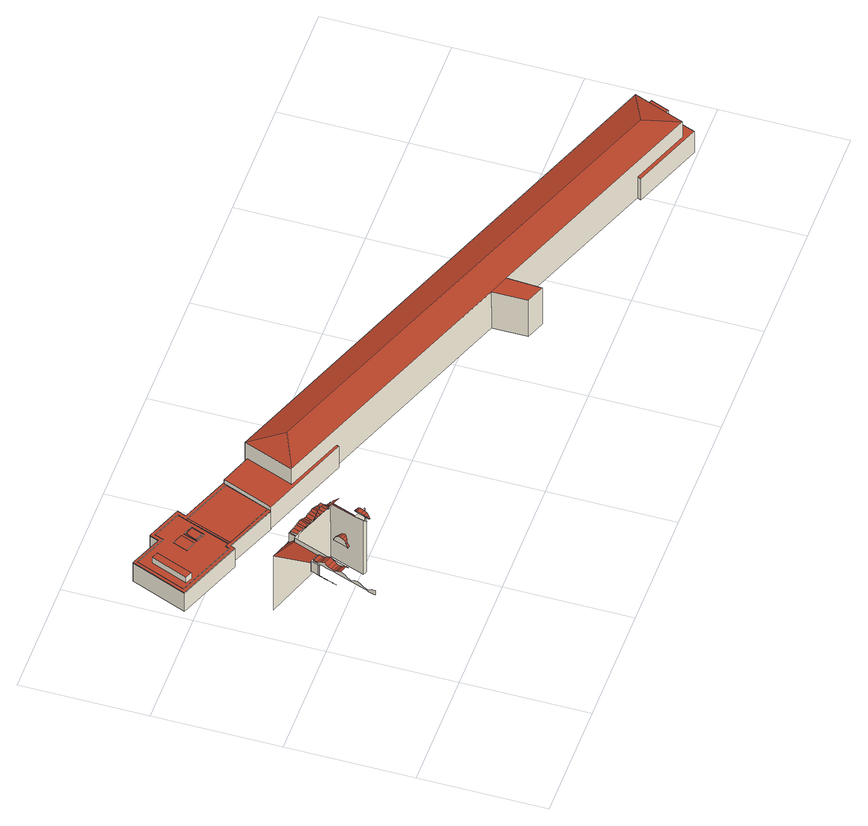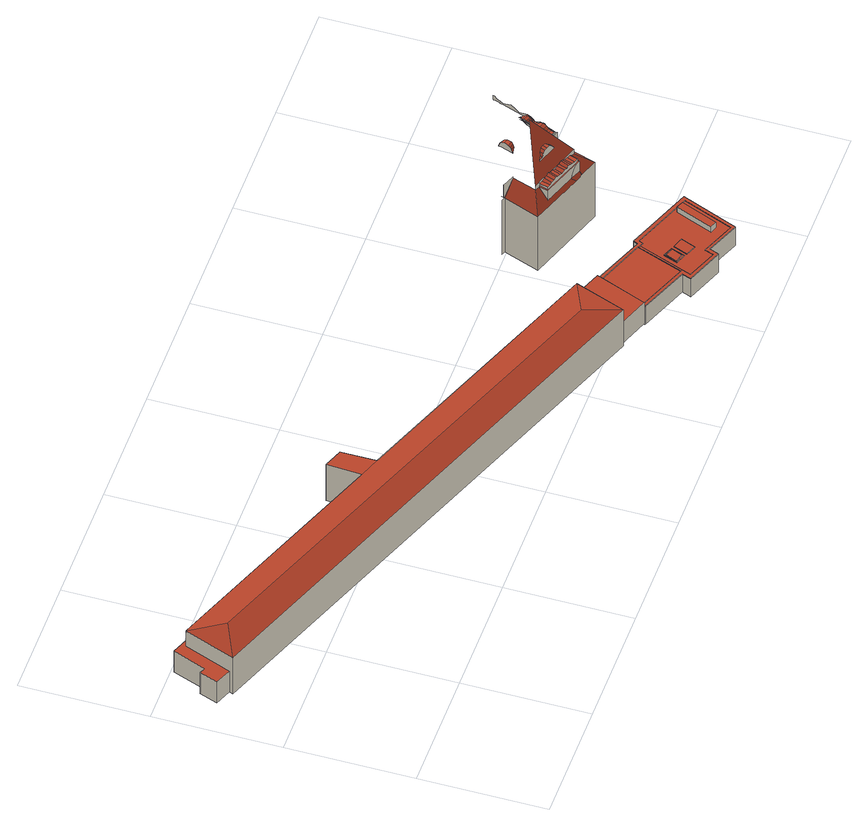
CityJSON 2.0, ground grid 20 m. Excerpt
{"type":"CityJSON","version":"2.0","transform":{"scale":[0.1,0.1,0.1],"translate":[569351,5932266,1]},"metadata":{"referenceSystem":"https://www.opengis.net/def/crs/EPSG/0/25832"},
"CityObjects":{
"building1":{"type":"Building","attributes":{"Grundfläche 2D":"2801.928803","Grundhöhe NN":"1.492"},"children":["building1-1","building1-2","building1-3"],"geometry":[{"type":"MultiSurface","lod":"3","boundaries":[[[0,1,2,3,4,5,6,7,8,9,10,11,12,13,14,15,16,17,18,19,20,21,22,23,24,25,26,27,28,29,30,31,32,33,34,35,36,37,38,39,40,41]],[[42,43,30,29]],[[29,28,44,45,42]],[[45,44,46]],[[43,47,31,30]],[[47,48,32,31]],[[49,50,51]],[[48,52,33,32]],[[49,51,53,54]],[[47,43,42,45,55,52,48]],[[56,49,54,57]],[[49,56,58]],[[59,36,35,34,33,52,55]],[[49,58,60]],[[61,38,37,36,59,62]],[[63,60,58,56,57,64,65,66]],[[61,67,39,38]],[[62,59,55]],[[67,68,40,39]],[[69,70,71,72,73,74,75,41,40,68]],[[76,77,78,79,80,0,41,75,74,73,72,71,70,69,81,82]],[[83,84,85,86,87,88,63,66,89,90,91,92]],[[81,69,68,67,61,62,93,94,95,96,92,91]],[[88,87,86,85,84,83,92,96,97]],[[98,97,96,99]],[[100,101,102,99,96,95,103,104,105,106,107]],[[100,108,109,101]],[[110,99,102,111]],[[98,99,110]],[[112,108,100,107,113]],[[107,106,114,113]],[[115,116,110,111,117,118,119]],[[110,116,115,119,120,121,98]],[[106,105,122,123,114]],[[124,125,124,126,122,105,127]],[[128,123,122,126]],[[129,130,128,126,124]],[[124,125,131,132,129]],[[117,111,102,101,109,133,134,135,136,137,138,139,140,141,142,143,118]],[[131,125,144,145,146]],[[147,148,149,144,125,124,127,105,104,103,95,150,151,152,153]],[[154,132,131,146]],[[97,98,121,120,155,156,157,158]],[[159,160,161,162,163,139,138,137,136,135,134,133,109,108,112,113,114,123,128,130,129,132,154,164,165]],[[164,154,146,145]],[[145,144,149,165,164]],[[148,166,167,149,144,149]],[[159,165,149,167]],[[160,159,167,166]],[[166,148,168,161,160]],[[169,170,171,172]],[[162,161,168,173]],[[174,170,169]],[[175,176,177,178,119,118,143,142]],[[179,141,140,180,173,168,148,147,153,152,151,181]],[[180,163,162,173]],[[174,182,183]],[[172,184,182,169]],[[174,169,182]],[[174,185,186,187]],[[174,156,181,170]],[[163,180,140,139]],[[175,142,141,179]],[[155,120,119,178,177,176,175,179,181,156]],[[156,174,187,157]]],"semantics":{"surfaces":[{"type":"WallSurface"},{"type":"RoofSurface"}],"values":[0,1,1,0,1,1,1,1,0,0,0,1,1,1,1,0,1,0,1,1,0,0,0,1,1,0,0,0,1,1,1,0,1,1,0,1,1,1,1,0,1,1,0,0,1,1,0,1,1,1,0,1,1,0,0,1,1,0,1,0,1,0,0,1,0]}}]},
"building1-1":{"type":"BuildingInstallation","parents":["building1"],"geometry":[{"type":"MultiSurface","lod":"3","boundaries":[[[188,189,190,191]],[[190,189,192,193]],[[193,192,194,195]],[[194,196,197,195]],[[196,198,199,197]],[[198,200,201,199]],[[200,202,203,201]],[[202,204,205,203]],[[189,188,206,207,208,209,210,211,204,202,200,198,196,194,192]],[[204,211,205]],[[188,191,206]]],"semantics":{"surfaces":[{"type":"RoofSurface"},{"type":"WallSurface"}],"values":[0,0,0,0,0,0,0,0,1,1,1]}}]},
"building1-2":{"type":"BuildingInstallation","parents":["building1"],"geometry":[{"type":"MultiSurface","lod":"3","boundaries":[[[212,213,214,215]],[[216,212,215,217]],[[218,216,217,219]],[[220,218,219,221]],[[222,220,221,223]],[[224,222,223,225]],[[226,224,225,227]],[[214,213,228]],[[226,227,229]],[[229,230,231,232,228,213,212,216,218,220,222,224,226]]],"semantics":{"surfaces":[{"type":"RoofSurface"},{"type":"WallSurface"}],"values":[0,0,0,0,0,0,0,1,1,1]}}]},
"building1-3":{"type":"BuildingInstallation","parents":["building1"],"geometry":[{"type":"MultiSurface","lod":"3","boundaries":[[[233,234,235,236]],[[237,233,236,238]],[[239,237,238,240]],[[241,239,240,242]],[[243,241,242,244]],[[245,243,244,246]],[[247,245,246,248]],[[249,247,248,250,251]],[[235,234,252]],[[249,251,253]],[[239,241,243,245,247,249,253,254,252,234,233,237]]],"semantics":{"surfaces":[{"type":"RoofSurface"},{"type":"WallSurface"}],"values":[0,0,0,0,0,0,0,0,1,1,1]}}]},
"building2":{"type":"Building","attributes":{"Grundfläche 2D":"197.710732","Grundhöhe NN":"1.460"},"children":["building2-1","building2-2","building2-3","building2-4","building2-5"],"geometry":[{"type":"MultiSurface","lod":"3","boundaries":[[[255,256,257,258,259,260,261,262,263,264,265,266,267,268,269,270,271,272,273,274,275,276,277,278,279,280,281]],[[282,283,284,285,286,287,288,289,290,291,292,293,294,295,296]],[[297,298,261,260]],[[298,299,262,261]],[[300,264,263,262,299,301]],[[300,284,265,264]],[[283,266,265,284]],[[295,269,268,267,282,296]],[[295,294,270,269]],[[294,293,271,270]],[[272,271,293,292]],[[292,291,273,272]],[[291,290,274,273]],[[275,274,290,289]],[[289,288,276,275]],[[285,279,278,277,287,286]],[[302,281,280,279,285,303]],[[302,304,255,281]],[[304,305,256,255]],[[305,306,257,256]],[[306,307,258,257]],[[308,259,258,307]],[[308,297,260,259]],[[309,310,311,302,303,285,284,300,312,313]],[[304,302,311,314]],[[305,304,314,315]],[[306,305,315,316]],[[307,306,316,317]],[[308,307,317,318]],[[297,308,318,319]],[[298,297,319,320]],[[299,298,320,321]],[[300,301,299,321,322,312]],[[316,315,314,311,310,309,313,312,322,321,320,319,318,317]]],"semantics":{"surfaces":[{"type":"RoofSurface"},{"type":"WallSurface"},{"type":"GroundSurface"}],"values":[0,0,1,1,1,1,1,1,1,1,1,1,1,1,1,1,1,1,1,1,1,1,1,1,1,1,1,1,1,1,1,1,1,2]}}]},
"building2-1":{"type":"BuildingInstallation","parents":["building2"],"geometry":[{"type":"MultiSurface","lod":"3","boundaries":[[[323,324,325,326]],[[326,325,327,328]],[[328,329,323,326]],[[324,323,329,330]],[[330,327,325,324]]],"semantics":{"surfaces":[{"type":"RoofSurface"},{"type":"WallSurface"}],"values":[0,1,1,1,1]}}]},
"building2-2":{"type":"BuildingInstallation","parents":["building2"],"geometry":[{"type":"MultiSurface","lod":"3","boundaries":[[[331,332,333,334,335]],[[336,337,332,331]],[[333,332,337,338]],[[333,338,339,335,334]],[[331,335,339,336]]],"semantics":{"surfaces":[{"type":"RoofSurface"},{"type":"WallSurface"}],"values":[0,1,1,1,1]}}]},
"building2-3":{"type":"BuildingInstallation","parents":["building2"],"geometry":[{"type":"MultiSurface","lod":"3","boundaries":[[[340,341,342,343]],[[343,342,344,345]],[[340,343,345,346]],[[341,340,346,347]],[[342,341,347,344]]],"semantics":{"surfaces":[{"type":"RoofSurface"},{"type":"WallSurface"}],"values":[0,1,1,1,1]}}]},
"building2-4":{"type":"BuildingInstallation","parents":["building2"],"geometry":[{"type":"MultiSurface","lod":"3","boundaries":[[[348,349,350,351],[344,347,346,345]],[[350,349,352,353]],[[351,350,353,354]],[[348,351,354,355]],[[349,348,355,352]]],"semantics":{"surfaces":[{"type":"RoofSurface"},{"type":"WallSurface"}],"values":[0,1,1,1,1]}}]},
"building2-5":{"type":"BuildingInstallation","parents":["building2"],"geometry":[{"type":"MultiSurface","lod":"3","boundaries":[[[266,277,276,267]],[[277,266,283,287]],[[288,282,267,276]]],"semantics":{"surfaces":[{"type":"RoofSurface"},{"type":"WallSurface"}],"values":[0,1,1]}}]},
"building3":{"type":"Building","attributes":{"Grundfläche 2D":"861.548035","Grundhöhe NN":"1.688"},"geometry":[{"type":"Solid","lod":"3","boundaries":[[[[356,357,358,359]],[[360,361,362]],[[363,362,361,364]],[[358,357,365,364,361,360]],[[363,364,365]],[[366,367,368,369,370,371,372,373]],[[374,375,376,377,378,379,380,381]],[[359,358,382,383]],[[356,359,383,384]],[[357,356,384,385]],[[381,360,362,386,387,374]],[[388,382,358,360,381,380]],[[367,366,365,357,385,389]],[[390,363,365,366,373,391]],[[362,363,390,386]],[[368,367,389,392]],[[369,368,392,393]],[[370,369,393,394]],[[371,370,394,395]],[[372,371,395,396]],[[373,372,396,391]],[[375,374,387,397]],[[398,399,378,377,376,375,397,400]],[[379,378,399,401]],[[380,379,401,388]],[[388,401,399,398,400,397,387,386,390,391,396,395,394,393,392,389,385,384,383,382]]]],"semantics":{"surfaces":[{"type":"RoofSurface"},{"type":"WallSurface"},{"type":"GroundSurface"}],"values":[[0,0,0,0,0,0,0,1,1,1,1,1,1,1,1,1,1,1,1,1,1,1,1,1,1,2]]}}]}
},
"vertices":[
[41,233,141],[37,219,141],[35,214,141],[34,213,141],[34,212,141],[31,203,141],[30,199,141],[27,192,141],[10,145,141],[9,140,141],[8,140,141],[5,130,141],[5,129,141],[4,128,141],[4,128,149],[5,129,149],[5,130,149],[7,135,147],[8,140,144],[10,145,143],[11,148,144],[13,153,147],[15,158,149],[17,164,147],[18,168,144],[20,172,143],[21,175,144],[23,180,147],[25,186,149],[27,192,147],[28,196,144],[30,199,143],[31,203,144],[32,208,147],[34,212,148],[34,213,149],[35,214,149],[35,215,149],[37,219,147],[38,223,144],[39,227,143],[41,233,143],[40,187,147],[41,191,144],[38,182,149],[39,184,148],[37,179,148],[42,195,143],[44,199,144],[35,223,121],[24,193,121],[34,222,121],[45,203,147],[34,222,141],[35,223,141],[47,206,148],[35,224,121],[35,224,141],[36,226,121],[48,209,149],[39,234,121],[49,215,147],[49,212,148],[39,236,121],[36,226,141],[39,234,141],[39,236,141],[51,219,144],[52,222,143],[54,228,143],[53,229,143],[52,229,143],[51,230,143],[49,230,143],[47,231,143],[46,231,143],[52,229,141],[51,230,141],[49,230,141],[47,231,141],[46,231,141],[54,228,141],[53,229,141],[53,231,137],[52,231,136],[51,232,135],[49,232,133],[47,233,131],[47,233,130],[51,232,141],[52,231,141],[55,230,141],[55,230,140],[49,215,148],[52,222,148],[70,271,148],[70,271,140],[56,298,116],[85,288,116],[78,268,140],[80,268,145],[80,268,141],[78,268,141],[78,268,148],[80,268,148],[95,263,148],[92,264,147],[86,266,145],[84,281,145],[84,281,141],[84,284,121],[84,284,141],[88,280,145],[91,279,145],[96,277,147],[91,281,121],[90,282,122],[90,282,141],[91,281,141],[103,277,122],[99,284,116],[93,286,116],[95,262,148],[100,276,148],[104,259,148],[105,259,148],[100,261,150],[100,261,148],[105,274,150],[109,273,148],[105,274,149],[108,258,147],[112,271,147],[88,280,141],[91,279,141],[100,276,141],[105,274,141],[109,273,141],[112,271,141],[151,258,141],[147,244,141],[149,244,141],[154,259,141],[150,260,141],[122,253,148],[118,254,147],[113,256,145],[141,246,148],[133,249,148],[123,253,148],[99,213,219],[157,241,148],[149,244,148],[147,244,148],[118,269,145],[156,264,116],[184,254,116],[184,254,5],[56,298,5],[132,264,150],[137,263,148],[141,261,147],[145,260,145],[151,258,145],[123,268,147],[128,266,148],[132,249,148],[127,251,150],[136,248,147],[163,196,116],[144,203,140],[144,203,142],[163,196,142],[141,246,145],[163,197,116],[154,259,122],[150,260,122],[147,262,122],[146,262,122],[149,244,140],[147,244,145],[157,241,140],[163,195,116],[162,192,116],[163,195,142],[169,195,116],[169,195,5],[163,197,5],
[63,210,172],[63,208,176],[66,207,176],[65,209,172],[62,205,179],[67,203,179],[61,202,182],[68,199,182],[59,198,183],[67,195,183],[58,195,182],[66,192,182],[57,191,179],[62,189,179],[56,189,176],[59,188,176],[54,185,172],[56,184,172],[63,210,170],[63,208,170],[62,205,170],[61,202,170],[56,189,170],[54,185,170],
[125,195,178],[126,197,172],[125,197,172],[121,197,178],[125,193,181],[118,195,181],[124,190,183],[116,192,183],[121,183,183],[114,185,183],[119,178,181],[113,180,181],[118,175,178],[114,177,178],[118,173,172],[117,173,172],[126,197,171],[118,173,171],[118,175,171],[119,178,171],[125,195,171],
[98,248,174],[95,249,170],[95,248,170],[96,244,174],[101,247,178],[99,241,178],[104,246,181],[102,238,181],[110,244,182],[107,235,182],[115,242,181],[112,234,181],[119,241,178],[117,234,178],[122,240,174],[121,236,174],[126,238,170],[122,236,173],[126,237,170],[95,249,168],[126,238,168],[98,248,168],
[161,464,43],[166,478,43],[108,501,43],[102,486,43],[49,507,43],[14,418,43],[121,377,43],[124,384,43],[125,384,43],[208,351,43],[210,356,43],[130,387,43],[127,389,43],[126,389,43],[121,391,43],[118,384,43],[21,422,43],[52,501,43],[106,480,43],[111,494,43],[159,475,43],[154,461,43],[157,460,43],[159,459,43],[238,428,43],[239,432,43],[239,433,43],[127,389,42],[130,387,42],[210,356,42],[238,428,42],[159,459,42],[157,460,42],[154,461,42],[159,475,42],[111,494,42],[106,480,42],[52,501,42],[21,422,42],[118,384,42],[121,391,42],[126,389,42],[14,418,42],[121,377,42],[124,384,42],[208,351,42],[125,384,42],[239,433,42],[239,432,42],[161,464,42],[166,478,42],[108,501,42],[102,486,42],[49,507,42],[238,428,5],[239,432,5],[239,433,5],[208,351,5],[210,356,5],[161,464,5],[166,478,5],[108,501,5],[102,486,5],[49,507,5],[14,418,5],[121,377,5],[124,384,5],[125,384,5],
[46,418,53],[69,477,53],[58,481,53],[35,423,53],[58,481,42],[35,423,42],[46,418,42],[69,477,42],
[105,464,43],[96,441,43],[113,435,43],[114,437,43],[122,458,43],[105,464,42],[96,441,42],[113,435,42],[122,458,42],
[133,430,44],[140,448,44],[127,452,44],[120,435,44],[127,452,43],[120,435,43],[133,430,43],[140,448,43],
[134,427,43],[142,449,43],[126,455,43],[118,433,43],[142,449,42],[126,455,42],[118,433,42],[134,427,42],
[715,107,81],[718,162,81],[685,174,81],[685,118,81],[261,337,81],[319,363,91],[291,417,81],[1123,99,81],[1068,74,91],[1092,18,81],[1092,18,50],[996,55,50],[994,49,50],[1107,5,50],[1127,58,50],[1136,54,50],[1147,83,50],[1121,93,50],[290,413,50],[239,432,50],[238,428,50],[210,356,50],[208,351,50],[353,296,50],[355,300,50],[261,337,50],[685,174,7],[685,118,7],[715,107,7],[718,162,7],[291,417,7],[290,413,7],[355,300,7],[996,55,7],[1123,99,7],[1121,93,7],[994,49,7],[1107,5,7],[1127,58,7],[1136,54,7],[1147,83,7],[239,432,7],[210,356,7],[208,351,7],[238,428,7],[353,296,7]
]}
